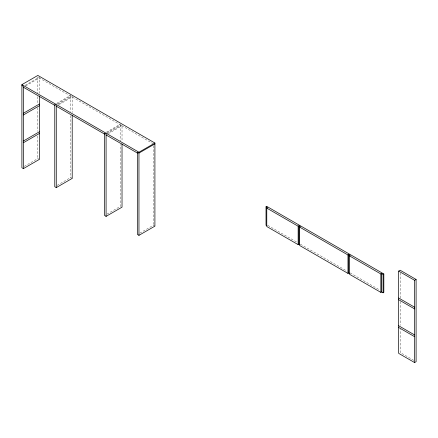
<?xml version="1.0" encoding="UTF-8"?>
<svg xmlns="http://www.w3.org/2000/svg" width="438" height="438" viewBox="0 0 438 438"><rect width="100%" height="100%" fill="white"/><g stroke="black" fill="none" stroke-linecap="round" stroke-linejoin="round"><path stroke-width="0.33" stroke-dasharray="2.19 1.64" d="M25.163 85.344L39.332 77.159L39.332 93.294M25.754 85.864L39.332 78.024L70.715 96.141L57.137 103.981M56.546 103.461L70.715 95.281M58.04 104.326L71.618 96.486M59.223 104.507L72.21 97.006L120.532 124.901L106.954 132.741M24.26 166.391L37.838 158.551L39.332 159.416M106.363 132.221L119.941 124.381M106.675 133.765L122.027 124.901L122.027 141.217M108.443 133.606L122.027 125.766L152.813 143.544M57.137 185.373L70.715 177.532L72.21 178.397M106.954 214.133L120.532 206.293L120.532 144.43M139.826 233.115L153.409 225.274L154.904 226.139M267.952 225.477L297.517 242.542M300.473 244.251L347.175 271.215M350.132 272.918L379.697 289.989M413.74 360.337L400.162 352.497L400.162 329.387M400.162 272.962L400.162 298.114M400.162 301.514L400.162 325.308M153.409 145.739L153.409 225.274M120.532 124.721L120.532 141.036M72.21 96.141L72.21 112.457M70.715 95.96L70.715 111.597M70.715 115.676L70.715 177.532M37.838 76.978L37.838 93.294M37.838 96.694L37.838 103.488M37.838 107.567L37.838 131.362M37.838 136.119L37.838 158.551"/><path stroke-width="0.66" d="M39.332 95.988L39.332 159.416L23.395 168.619L21.9 167.754L21.9 84.638L37.838 75.435L154.904 143.023L154.904 226.139L138.961 235.337L137.466 234.478L137.466 152.221L138.961 153.086L154.904 143.883M23.395 113.256L39.332 104.052M23.395 114.98L39.332 105.777M23.395 141.009L39.332 131.805M23.395 142.733L39.332 133.53M56.272 187.601L56.272 105.344L54.777 104.485L54.777 186.736L56.272 187.601L72.21 178.397L72.21 115.178M21.9 84.638L138.961 152.221L154.904 143.023M106.084 216.361L106.084 134.105L104.589 133.245L104.589 215.496L106.084 216.361L122.027 207.158L122.027 143.938M267.021 225.8L266.025 225.225L266.025 206.818L266.769 206.386L383.83 273.969L383.83 292.376L383.086 292.808L381.591 291.943L380.846 292.376L349.464 274.259L349.464 255.852L350.208 255.42L348.714 254.56L347.969 254.987L299.647 227.092L299.647 245.499L347.969 273.394L348.714 272.962L349.71 273.542M299.899 244.782L298.902 244.207L298.152 244.634L266.769 226.517L266.769 208.11L267.519 207.678L266.025 206.818M266.769 208.11L298.152 226.227L298.902 225.8L300.397 226.66L299.647 227.092M349.464 255.852L380.846 273.969L381.591 273.536L383.086 274.402L383.83 273.969M398.668 271.106L400.162 270.246L416.1 279.449L416.1 361.7L414.605 362.565L398.668 353.362L398.668 271.106L414.605 280.309L416.1 279.449M398.668 297.999L414.605 307.202M398.668 299.723L414.605 308.927M21.9 85.503L23.395 86.363L23.395 168.619M23.395 87.228L54.777 105.344M56.272 106.21L104.589 134.105M106.084 134.97L137.466 153.086M398.668 325.752L414.605 334.955M398.668 327.476L414.605 336.68M414.605 280.309L414.605 362.565M383.086 274.402L383.086 292.808M381.591 273.536L381.591 291.943M380.846 273.969L380.846 292.376M348.714 254.56L348.714 272.962M347.969 254.987L347.969 273.394M298.902 225.8L298.902 244.207M298.152 226.227L298.152 244.634M138.961 152.221L138.961 235.337"/></g></svg>
